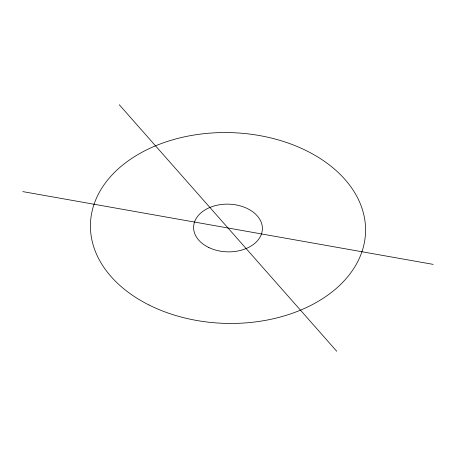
<?xml version="1.0" encoding="UTF-8"?>
<svg xmlns="http://www.w3.org/2000/svg" width="456" height="456" viewBox="0 0 456 456"><rect width="100%" height="100%" fill="white"/><g stroke="black" fill="none" stroke-linecap="round" stroke-linejoin="round"><path stroke-width="0.68" d="M22.8 191.611L433.2 264.383M119.284 104.749L336.716 351.251M208.871 247.551A34.399 23.854 1.6 0 0 262.32 230.075A34.399 23.854 1.6 0 0 212.809 206.374A34.399 23.854 1.6 0 0 208.871 247.551M149.038 305.001A137.604 95.412 1.6 0 0 365.045 238.351A137.604 95.412 1.6 0 0 169.917 140.647A137.604 95.412 1.6 0 0 149.038 305.001"/></g></svg>
